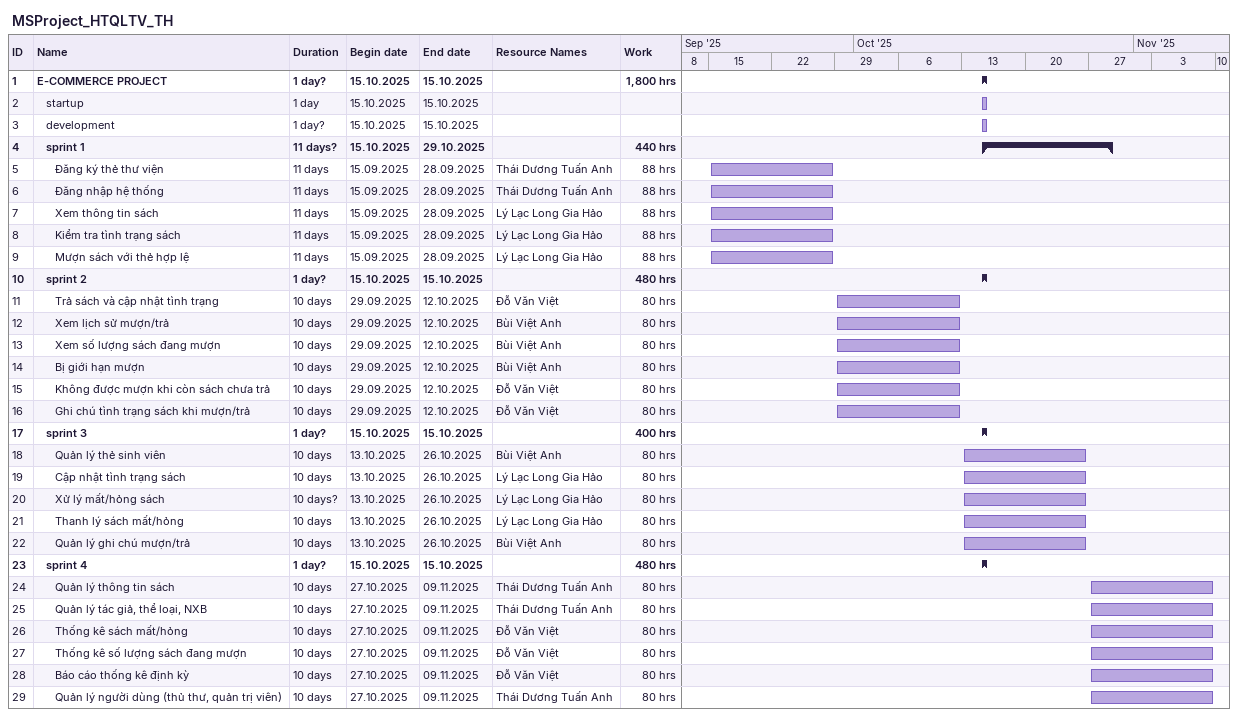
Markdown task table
MSProject_HTQLTV_TH

| ID | Level | Task | Duration | Start | Finish | Resources | Work (h) |
|---|---|---|---|---|---|---|---|
| 1 | 1 | **E-COMMERCE PROJECT** | 1d? | 2025-10-15 | 2025-10-15 |  | 1800 |
| 2 | 2 | startup | 1d | 2025-10-15 | 2025-10-15 |  |  |
| 3 | 2 | development | 1d? | 2025-10-15 | 2025-10-15 |  |  |
| 4 | 2 | **sprint 1** | 11d? | 2025-10-15 | 2025-10-29 |  | 440 |
| 5 | 3 | Đăng ký thẻ thư viện | 11d | 2025-09-15 | 2025-09-28 | Thái Dương Tuấn Anh | 88 |
| 6 | 3 | Đăng nhập hệ thống | 11d | 2025-09-15 | 2025-09-28 | Thái Dương Tuấn Anh | 88 |
| 7 | 3 | Xem thông tin sách | 11d | 2025-09-15 | 2025-09-28 | Lý Lạc Long Gia Hảo | 88 |
| 8 | 3 | Kiểm tra tình trạng sách | 11d | 2025-09-15 | 2025-09-28 | Lý Lạc Long Gia Hảo | 88 |
| 9 | 3 | Mượn sách với thẻ hợp lệ | 11d | 2025-09-15 | 2025-09-28 | Lý Lạc Long Gia Hảo | 88 |
| 10 | 2 | **sprint 2** | 1d? | 2025-10-15 | 2025-10-15 |  | 480 |
| 11 | 3 | Trả sách và cập nhật tình trạng | 10d | 2025-09-29 | 2025-10-12 | Đỗ Văn Việt | 80 |
| 12 | 3 | Xem lịch sử mượn/trả | 10d | 2025-09-29 | 2025-10-12 | Bùi Việt Anh | 80 |
| 13 | 3 | Xem số lượng sách đang mượn | 10d | 2025-09-29 | 2025-10-12 | Bùi Việt Anh | 80 |
| 14 | 3 | Bị giới hạn mượn | 10d | 2025-09-29 | 2025-10-12 | Bùi Việt Anh | 80 |
| 15 | 3 | Không được mượn khi còn sách chưa trả | 10d | 2025-09-29 | 2025-10-12 | Đỗ Văn Việt | 80 |
| 16 | 3 | Ghi chú tình trạng sách khi mượn/trả | 10d | 2025-09-29 | 2025-10-12 | Đỗ Văn Việt | 80 |
| 17 | 2 | **sprint 3** | 1d? | 2025-10-15 | 2025-10-15 |  | 400 |
| 18 | 3 | Quản lý thẻ sinh viên | 10d | 2025-10-13 | 2025-10-26 | Bùi Việt Anh | 80 |
| 19 | 3 | Cập nhật tình trạng sách | 10d | 2025-10-13 | 2025-10-26 | Lý Lạc Long Gia Hảo | 80 |
| 20 | 3 | Xử lý mất/hỏng sách | 10d? | 2025-10-13 | 2025-10-26 | Lý Lạc Long Gia Hảo | 80 |
| 21 | 3 | Thanh lý sách mất/hỏng | 10d | 2025-10-13 | 2025-10-26 | Lý Lạc Long Gia Hảo | 80 |
| 22 | 3 | Quản lý ghi chú mượn/trả | 10d | 2025-10-13 | 2025-10-26 | Bùi Việt Anh | 80 |
| 23 | 2 | **sprint 4** | 1d? | 2025-10-15 | 2025-10-15 |  | 480 |
| 24 | 3 | Quản lý thông tin sách | 10d | 2025-10-27 | 2025-11-09 | Thái Dương Tuấn Anh | 80 |
| 25 | 3 | Quản lý tác giả, thể loại, NXB | 10d | 2025-10-27 | 2025-11-09 | Thái Dương Tuấn Anh | 80 |
| 26 | 3 | Thống kê sách mất/hỏng | 10d | 2025-10-27 | 2025-11-09 | Đỗ Văn Việt | 80 |
| 27 | 3 | Thống kê số lượng sách đang mượn | 10d | 2025-10-27 | 2025-11-09 | Đỗ Văn Việt | 80 |
| 28 | 3 | Báo cáo thống kê định kỳ | 10d | 2025-10-27 | 2025-11-09 | Đỗ Văn Việt | 80 |
| 29 | 3 | Quản lý người dùng (thủ thư, quản trị viên) | 10d | 2025-10-27 | 2025-11-09 | Thái Dương Tuấn Anh | 80 |
